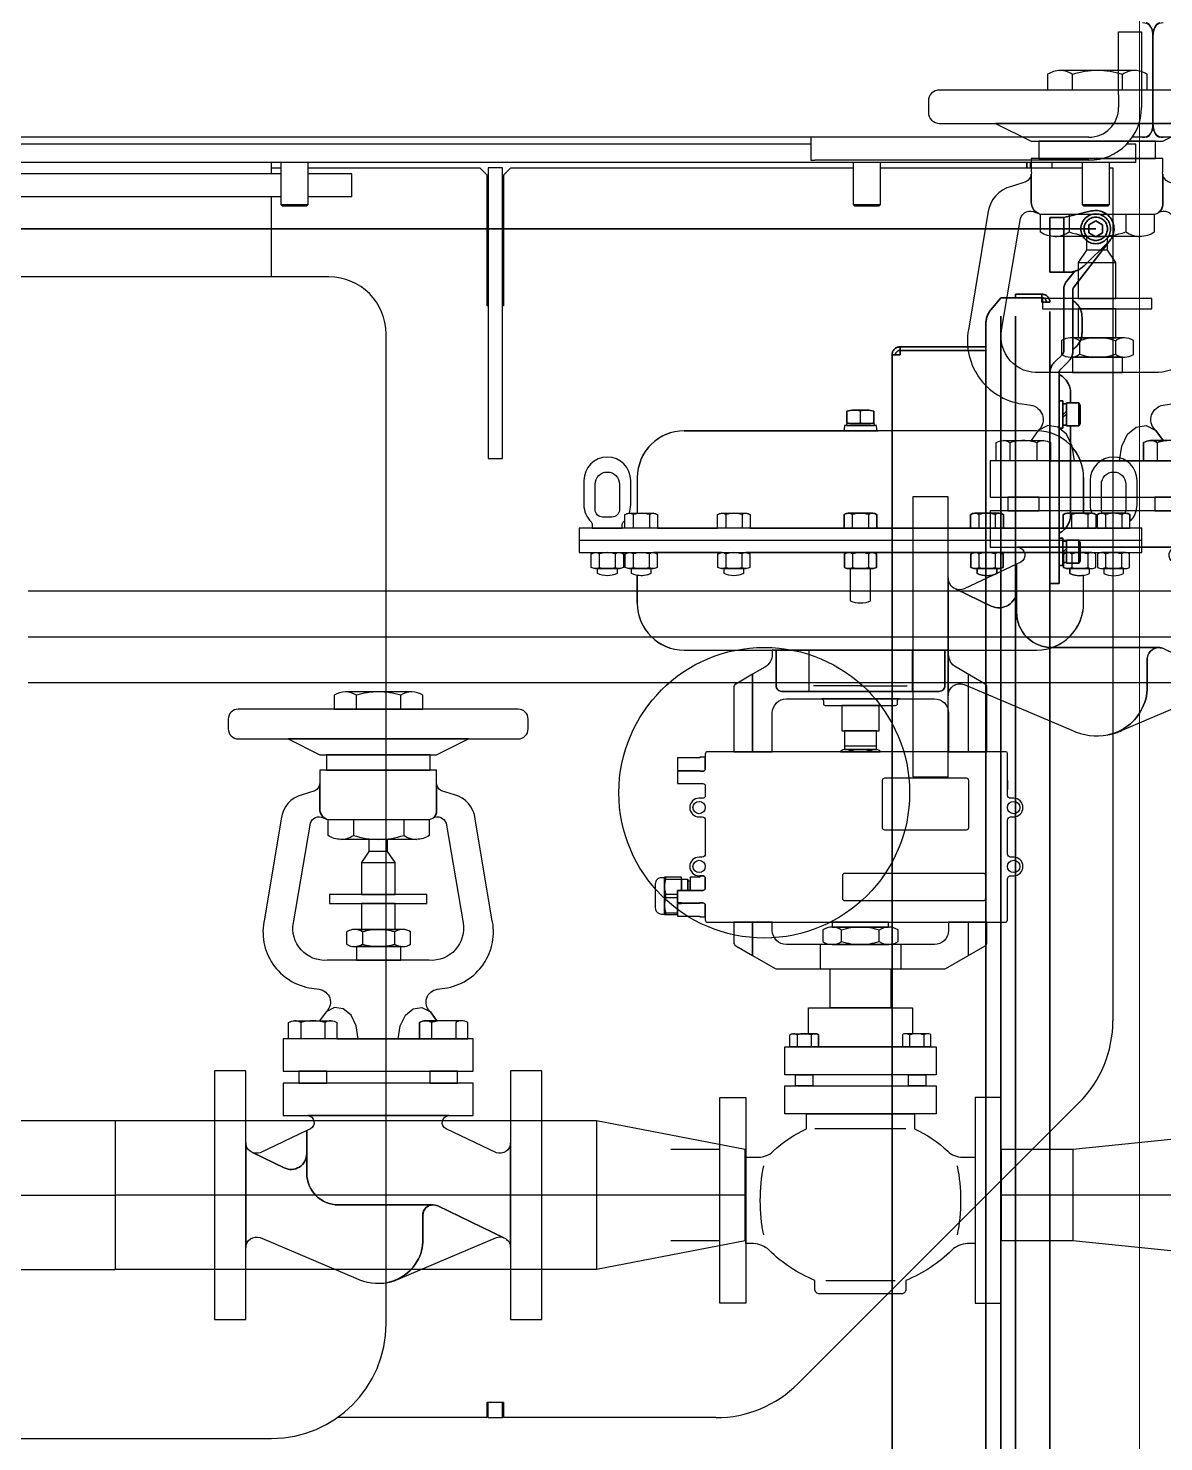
# Model space of a CAD drawing. Extents: x -681219 to -550379, y -242630 to -158199.
# Drawn here: x -581454 to -580958, y -226037 to -225419 of the extents above; entities that cross this region are included whole.
import ezdxf
from ezdxf.lldxf.tags import DXFTag

# ---------------------------------------------------------------- set-up
doc = ezdxf.new("R2010")
doc.units = 0
doc.header["$LTSCALE"] = 1000
doc.linetypes.add('C2', pattern=[17, 14, -1, 1, -1])
doc.linetypes.add('P2', pattern=[23, 18, -1, 1, -1, 1, -1])
doc.layers.get('0').update_dxf_attribs({"linetype": 'CONTINUOUS'})
for name, color, linetype in [('11050200012', 7, 'CONTINUOUS'), ('19031000044', 7, 'CONTINUOUS'), ('20010300038', 7, 'CONTINUOUS'), ('C__USERS_YSV001_', 7, 'CONTINUOUS'), ('DOTE_油脂（黄）', 7, 'CONTINUOUS'), ('GZDH011003031', 7, 'CONTINUOUS'), ('GZDH011003051', 7, 'CONTINUOUS'), ('GZDH011003061', 7, 'CONTINUOUS'), ('GZDH011027022', 7, 'CONTINUOUS'), ('GZDH011032001', 7, 'CONTINUOUS'), ('PIPE-油脂（黄）', 2, 'CONTINUOUS'), ('SDZB011042941', 7, 'CONTINUOUS'), ('中心线', 4, 'C2')]:
    doc.layers.add(name, color=color, linetype=linetype)
for name, color, linetype, lineweight in [('famsun', 7, 'CONTINUOUS', 0), ('双点划线', 2, 'P2', 35), ('轴网_轴线', 1, 'CENTER2', 0)]:
    doc.layers.add(name, color=color, linetype=linetype, lineweight=lineweight)
tags = doc.linetypes.add('CENTER2', pattern=[28.575, 19.05, -3.175, 3.175, -3.175]).pattern_tags.tags
tags[10:11] = [DXFTag(74, 4), DXFTag(75, 0), DXFTag(340, '0'), DXFTag(46, 0.0), DXFTag(50, 0.0), DXFTag(44, 0.0), DXFTag(45, 0.0)]
tags[8:9] = [DXFTag(74, 4), DXFTag(75, 0), DXFTag(340, '0'), DXFTag(46, 0.0), DXFTag(50, 0.0), DXFTag(44, 0.0), DXFTag(45, 0.0)]
tags[6:7] = [DXFTag(74, 4), DXFTag(75, 0), DXFTag(340, '0'), DXFTag(46, 0.0), DXFTag(50, 0.0), DXFTag(44, 0.0), DXFTag(45, 0.0)]
tags[4:5] = [DXFTag(74, 4), DXFTag(75, 0), DXFTag(340, '0'), DXFTag(46, 0.0), DXFTag(50, 0.0), DXFTag(44, 0.0), DXFTag(45, 0.0)]

# ---------------------------------------------------------------- blocks, each defined once
blk = doc.blocks.new('轴网8FA15DC97FB90233')
at = {"layer": '轴网_轴线'}
blk.add_line((25500, -1200), (25500, 23700), dxfattribs=at)
blk = doc.blocks.new('侧门')
at = {"layer": '双点划线', "ltscale": 0.05}
for p, q in [((0, 0), (0, 940.25)), ((55.1, 89), (913.1, 89)), ((55.1, 85.5), (55.1, 89)), ((51.6, 85.5), (53.1, 85.5)), ((51.6, 48), (51.6, 85.5)), ((55.1, 85.5), (53.1, 85.5)), ((53.1, 85.5), (53.1, 48)), ((53.1, 48), (53.1, 85.5)), ((53.1, 61.5), (53.1, 61.5)), ((35.26, 45.73), (30.1, 41.5)), ((926.6, 48), (41.6, 48)), ((938.1, 41.5), (30.1, 41.5)), ((30.1, 41.5), (30.1, 26)), ((28.6, 35), (30.1, 35)), ((28.6, 23.5), (28.6, 35)), ((30.1, 35), (30.1, 23.5)), ((938.1, 35), (30.1, 35)), ((30.1, 23.5), (30.1, 26)), ((-5, 20), (-2, 20)), ((-5, 14), (-5, 20)), ((16, 20), (-2, 20)), ((16, 20), (19, 20)), ((19, 20), (19, 14)), ((28.6, 23.5), (30.1, 23.5)), ((30.1, 23.5), (32.1, 23.5)), ((32.1, 23.5), (32.1, 20)), ((936.1, 20), (32.1, 20)), ((155, 20), (155, 16)), ((-5, 14), (-7.8, 1.79)), ((-2, 14), (-5, 14)), ((16, 14), (-2, 14)), ((19, 14), (16, 14)), ((23.01, 12.75), (18.62, 9.35)), ((19, 12.07), (19, 14)), ((53.51, 14), (26.68, 14)), ((58.59, 18.24), (54.93, 14.59)), ((61.41, 15.41), (57.76, 11.76)), ((113.73, 16), (62.83, 16)), ((75.1, 16), (75.1, 14.4)), ((75.1, 14.4), (87.1, 14.4)), ((76.1, 12.8), (86.1, 12.8)), ((76.1, 12.8), (76.1, 7.4)), ((76.45, 14.4), (76.45, 12.8)), ((79.73, 12.8), (81.33, 14.4)), ((82.47, 14.4), (80.87, 12.8)), ((85.75, 12.8), (85.75, 14.4)), ((86.1, 7.4), (86.1, 12.8)), ((87.1, 14.4), (87.1, 16)), ((116.21, 16), (113.73, 16)), ((116.21, 16), (149.47, 16)), ((135.1, 16), (135.1, 14.4)), ((135.1, 14.4), (147.1, 14.4)), ((136.1, 12.8), (146.1, 12.8)), ((136.1, 12.8), (136.1, 7.4)), ((136.45, 14.4), (136.45, 12.8)), ((139.73, 12.8), (141.33, 14.4)), ((142.47, 14.4), (140.87, 12.8)), ((145.75, 12.8), (145.75, 14.4)), ((146.1, 7.4), (146.1, 12.8)), ((147.1, 14.4), (147.1, 16)), ((155, 16), (149.47, 16)), ((25.46, 9.58), (4.9, -6.33)), ((53.51, 10), (26.68, 10)), ((71.7, 11), (76.1, 11)), ((76.1, 7.4), (86.1, 7.4)), ((76.1, 7.4), (77.14, 6.8)), ((77.14, 6.8), (85.06, 6.8)), ((85.06, 6.8), (86.1, 7.4)), ((86.1, 11), (124.96, 11)), ((136.1, 7.4), (146.1, 7.4)), ((136.1, 7.4), (137.14, 6.8)), ((137.14, 6.8), (145.06, 6.8)), ((145.06, 6.8), (146.1, 7.4)), ((-1.73, 3), (-3.46, 0)), ((-3.46, 0), (-1.73, -3)), ((1.73, 3), (-1.73, 3)), ((3.46, 0), (1.73, 3)), ((1.73, -3), (3.46, 0)), ((5.72, -5.59), (16.15, 5.09)), ((38.76, 6), (45.27, 6)), ((-1.73, -3), (1.73, -3))]:
    blk.add_line(p, q, dxfattribs=at)
for radius in [6.5, 5.11]:
    blk.add_circle((0, 0), radius, dxfattribs=at)
for centre, radius, start, end in [((0, 0), 940.25, 2.13328, 90), ((55.1, 85.5), 3.5, 90, 180), ((55.1, 85.5), 2, 90, 180), ((41.6, 38), 10, 90, 129.3659), ((33.1, 26), 3, 180, 182.09226), ((32.1, 23.5), 3.5, 180, 270), ((32.1, 23.5), 2, 180, 270), ((33.1, 26), 3, 236.44269, 250.52878), ((62.83, 14), 6, 90, 135), ((26.68, 8), 6, 90, 127.72691), ((53.51, 16), 2, 270, 315), ((62.83, 14), 2, 90, 135), ((63.33, 15.5), 0.5, 28.27371, 90), ((71.7, 20), 9, 208.27371, 270), ((124.96, 20), 9, 270, 331.72629), ((133.33, 15.5), 0.5, 90, 151.72629), ((9, 12.07), 10, 315.66731, 0), ((26.68, 8), 2, 90, 127.72691), ((31.01, 9.5), 0.5, 35.37654, 90), ((38.76, 15), 9, 215.37654, 270), ((45.27, 15), 9, 270, 324.62346), ((53.01, 9.5), 0.5, 90, 144.62346), ((53.51, 16), 6, 270, 315), ((0, 0), 8, 167.09683, 315.66731)]:
    blk.add_arc(centre, radius, start, end, dxfattribs=at)
blk = doc.blocks.new('fushitu')
at = {"layer": '11050200012', "color": 7, "linetype": 'Continuous'}
for p, q in [((-2381, -1861), (-2381, -1879.4)), ((-2369, -1879.4), (-2369, -1861)), ((-2131, -1861), (-2131, -1879.4)), ((-2119, -1879.4), (-2119, -1861)), ((-2031, -1861), (-2031, -1879.4)), ((-2019, -1879.4), (-2019, -1861)), ((-2381, -1879.4), (-2369, -1879.4)), ((-2381, -1879.4), (-2380.4, -1880)), ((-2380.4, -1880), (-2369.6, -1880)), ((-2369.6, -1880), (-2369, -1879.4)), ((-2131, -1879.4), (-2119, -1879.4)), ((-2131, -1879.4), (-2130.4, -1880)), ((-2130.4, -1880), (-2119.6, -1880)), ((-2119.6, -1880), (-2119, -1879.4)), ((-2031, -1879.4), (-2019, -1879.4)), ((-2031, -1879.4), (-2030.4, -1880)), ((-2030.4, -1880), (-2019.6, -1880)), ((-2019.6, -1880), (-2019, -1879.4))]:
    blk.add_line(p, q, dxfattribs=at)
at = {"layer": '19031000044', "color": 7, "linetype": 'Continuous'}
blk.add_line((-2017.5, -1886.91), (-2017.2, -1888.21), dxfattribs=at)
blk.add_arc((-2025, -1890), 8, 339.63587, 12.90317, dxfattribs=at)
at = {"layer": '20010300038', "color": 7, "linetype": 'Continuous'}
for p, q in [((-2149.51, -1853), (-2992.5, -1853)), ((-2007.5, -1853), (-2011.48, -1853)), ((-2007.5, -1861), (-2007.5, -1853)), ((-2007.5, -1861), (-2992.5, -1861)), ((-2385, -1866), (-2385, -1861)), ((-2385, -1863.35), (-2381, -1863.35)), ((-2369, -1863.35), (-2294.01, -1863.35)), ((-2294.01, -1863.35), (-2290.83, -1866.53)), ((-2290.45, -1863.35), (-2290.45, -1920.5)), ((-2284.1, -1863.35), (-2290.45, -1863.35)), ((-2284.1, -1920.5), (-2284.1, -1863.35)), ((-2283.72, -1866.53), (-2280.54, -1863.35)), ((-2280.54, -1863.35), (-2131, -1863.35)), ((-2119, -1863.35), (-2031, -1863.35)), ((-2019, -1863.35), (-2017.5, -1863.35)), ((-2017.5, -1863.35), (-2017.5, -2236.01)), ((-2381, -1866), (-2619, -1866)), ((-2350, -1866), (-2369, -1866)), ((-2350, -1876), (-2350, -1866)), ((-2290.83, -1923.68), (-2290.83, -1866.53)), ((-2283.72, -1866.53), (-2283.72, -1923.68)), ((-2381, -1876), (-2619, -1876)), ((-2385, -1911), (-2385, -1876)), ((-2350, -1876), (-2369, -1876)), ((-2360, -1911), (-2640, -1911)), ((-2290.45, -1920.5), (-2290.45, -1990.35)), ((-2284.1, -1990.35), (-2284.1, -1920.5)), ((-2290.45, -1923.68), (-2290.83, -1923.68)), ((-2283.72, -1923.68), (-2284.1, -1923.68)), ((-2335, -2368.5), (-2335, -1936)), ((-2290.45, -1990.35), (-2284.1, -1990.35)), ((-2032.38, -2271.93), (-2155.02, -2394.57)), ((-2290.83, -2409.45), (-2290.83, -2402.72)), ((-2290.83, -2402.72), (-2283.72, -2402.72)), ((-2290.45, -2409.45), (-2290.45, -2402.72)), ((-2284.1, -2409.45), (-2284.1, -2402.72)), ((-2283.72, -2402.72), (-2283.72, -2409.45)), ((-2290.83, -2409.45), (-2356.31, -2409.45)), ((-2290.45, -2409.45), (-2284.1, -2409.45)), ((-2190.94, -2409.45), (-2283.72, -2409.45)), ((-2615, -2418.5), (-2385, -2418.5))]:
    blk.add_line(p, q, dxfattribs=at)
blk.add_circle((-2169.8, -2136.4), 63.5, dxfattribs=at)
for centre, radius, start, end in [((-2360, -1936), 25, 0, 90), ((-2068.3, -2236.01), 50.8, 315, 0), ((-2385, -2368.5), 50, 270, 0), ((-2190.94, -2358.65), 50.8, 270, 315)]:
    blk.add_arc(centre, radius, start, end, dxfattribs=at)
at = {"layer": 'C__USERS_YSV001_', "color": 7, "linetype": 'Continuous'}
for p, q in [((-2000, -1804.5), (-2000, -1845.5)), ((-2000, -1806), (-2000, -1844)), ((-1990.97, -1850), (-1997, -1850))]:
    blk.add_line(p, q, dxfattribs=at)
for centre, start, end in [((-1995.5, -1804.5), 90, 180), ((-1995.5, -1845.5), 180, 270)]:
    blk.add_arc(centre, 4.5, start, end, dxfattribs=at)
for centre, start_param, end_param in [((-1997, -1806), 3.141593, 4.712389), ((-1997, -1844), 4.712389, 6.283185)]:
    blk.add_ellipse(centre, major_axis=(0, -6), ratio=0.5, start_param=start_param, end_param=end_param, dxfattribs=at)
at = {"layer": 'GZDH011003031', "color": 7, "linetype": 'Continuous'}
for p, q in [((-2015, -1804), (-2005, -1804)), ((-2015, -1805.76), (-2015, -1804)), ((-2015, -1827.24), (-2015, -1805.76)), ((-2005, -1804), (-2005, -1805.76)), ((-2005, -1805.76), (-2005, -1827.24)), ((-2015, -1831.49), (-2015, -1827.24)), ((-2005, -1827.24), (-2005, -1831.49)), ((-2015, -1831.49), (-2015, -1837)), ((-2005, -1831.49), (-2005, -1837)), ((-2149.51, -1850), (-2149.51, -1860)), ((-2096.79, -1850), (-2139, -1850)), ((-2075.57, -1850), (-2096.79, -1850)), ((-2028, -1850), (-2075.57, -1850)), ((-2149.51, -1860), (-2147.76, -1860)), ((-2096.79, -1860), (-2147.76, -1860)), ((-2075.57, -1860), (-2096.79, -1860)), ((-2028, -1860), (-2075.57, -1860))]:
    blk.add_line(p, q, dxfattribs=at)
for radius in [23, 13]:
    blk.add_arc((-2028, -1837), radius, 270, 0, dxfattribs=at)
at = {"layer": 'GZDH011003051', "color": 7, "linetype": 'Continuous'}
blk.add_line((-2000, -1845.5), (-2000, -1804.5), dxfattribs=at)
for centre, start, end in [((-2004.5, -1804.5), 0, 90), ((-2004.5, -1845.5), 270, 0)]:
    blk.add_arc(centre, 4.5, start, end, dxfattribs=at)
at = {"layer": 'GZDH011003061', "color": 7, "linetype": 'Continuous'}
for p, q in [((-2000, -1806), (-2000, -1844)), ((-2139, -1850), (-3861, -1850)), ((-2003, -1850), (-2009.03, -1850))]:
    blk.add_line(p, q, dxfattribs=at)
for centre, start_param, end_param in [((-2003, -1806), 4.712389, 6.283185), ((-2003, -1844), 3.141593, 4.712389)]:
    blk.add_ellipse(centre, major_axis=(0, 6), ratio=0.5, start_param=start_param, end_param=end_param, dxfattribs=at)
at = {"layer": 'GZDH011027022', "color": 7, "linetype": 'Continuous'}
for p, q in [((-2055.1, -1863.35), (-2055.1, -1861)), ((-2053.6, -1861), (-2053.6, -1863.35)), ((-2290.45, -1870), (-2290.83, -1870)), ((-2283.72, -1870), (-2284.1, -1870))]:
    blk.add_line(p, q, dxfattribs=at)
at = {"layer": 'GZDH011032001', "color": 7, "linetype": 'Continuous'}
blk.add_line((-2055.1, -1861), (-2055.1, -1863.35), dxfattribs=at)
at = {"layer": 'SDZB011042941', "color": 7, "linetype": 'Continuous'}
blk.add_line((-2044, -1863.35), (-2044, -1861), dxfattribs=at)
blk = doc.blocks.new('BSA1L')
at = {"color": 4}
for p, q in [((54.215379, 185.599538), (54.215358, 190.866514)), ((71.09388, 185.599538), (71.09388, 190.866514)), ((53.026763, 143.408363), (53.02674, 137.399566)), ((72.282498, 143.408363), (72.282498, 137.399566)), ((66.099799, 131.20133), (58.900201, 131.20133)), ((56.074416, 127.074309), (68.925583, 127.074309)), ((56.551251, 100.49373), (56.551234, 95.87403)), ((68.758004, 100.49373), (68.758004, 95.87403)), ((32.92306, 65.872712), (32.92306, 59.762096)), ((42.120523, 65.872712), (42.120536, 59.762096)), ((82.879476, 65.872712), (82.879463, 59.762096)), ((92.07694, 65.872712), (92.07694, 59.762096))]:
    blk.add_line(p, q, dxfattribs=at)
for points in [[(45.745776, 185.569513), (79.563462, 185.599538), (79.563462, 190.911126, 0.151687), (75.321745, 192.203806), (62.654619, 192.203806), (49.987493, 192.203806, 0.151687), (45.745776, 190.911126)], [(119.73171, 181.785914, 0.414214), (115.933099, 185.584525), (9.066901, 185.584525, 0.414214), (5.26829, 181.785914), (5.26829, 178.042425, 0.414214), (9.066901, 174.243814), (62.5, 174.243814), (115.933099, 174.243814, 0.414214), (119.73171, 178.042425)], [(84.795625, 157.06318, -0.059994), (84.795625, 157.873976), (84.795625, 162.289753), (40.204374, 162.289753), (40.204374, 157.873976, -0.059994), (40.204374, 157.06318), (40.204374, 147.521136, 0.368201), (43.528159, 143.408363), (81.471841, 143.408363, 0.414214), (84.795625, 146.732148)], [(105.928125, 105.421149), (99.542192, 143.747083, 0.310322), (91.567632, 152.873054), (86.654278, 154.431481, -0.252716), (84.795625, 157.06318), (84.795625, 146.732148, -0.236339), (83.463376, 144.071071, -0.476894), (88.41312, 142.018735), (94.885762, 104.042078, -0.48938), (81.964371, 89.685191), (62.5, 89.685191), (43.035628, 89.685191, -0.48938), (30.114237, 104.042078), (36.58688, 142.018735, -0.476894), (41.536623, 144.071071), (42.896316, 143.580445, -0.323196), (40.204374, 147.521136), (40.204374, 157.06318, -0.252716), (38.345721, 154.431481), (33.432367, 152.873054, 0.310322), (25.457808, 143.747083), (19.071875, 105.421149, 0.440151), (37.124647, 79.035245), (39.997969, 78.598758, -0.614929), (42.823737, 70.241395), (42.582242, 70.034806), (40.105041, 66.601431), (44.424393, 66.601431, -0.151687), (46.735798, 65.897021), (46.735798, 59.737786), (62.5, 59.737786), (78.264201, 59.737786), (78.264201, 65.897021, -0.151687), (80.575606, 66.601431), (84.894959, 66.601431), (82.417757, 70.034806), (82.176262, 70.241395, -0.614929), (85.00203, 78.598758), (87.875353, 79.035245, 0.440151)], [(43.364269, 143.442617), (81.944969, 143.408363), (81.944969, 137.348671, -0.151687), (77.105831, 135.873925), (62.654619, 135.873925), (48.203407, 135.873925, -0.151687), (43.364269, 137.348671)], [(62.654619, 101.460877), (53.493586, 101.460877, 0.151687), (50.425919, 100.525993), (50.425919, 95.841766, 0.151687), (53.493586, 94.906883), (62.654619, 94.906883), (71.815652, 94.906883, 0.151687), (74.883319, 95.841766), (74.883319, 100.525993, 0.151687), (71.815652, 101.460877)], [(46.735798, 59.737786), (28.307798, 59.737786), (28.307798, 65.897021, -0.151687), (30.619203, 66.601431), (37.521798, 66.601431), (44.424393, 66.601431, -0.151687), (46.735798, 65.897021)], [(78.264201, 59.737786), (96.692201, 59.737786), (96.692201, 65.897021, 0.151687), (94.380796, 66.601431), (87.478201, 66.601431), (80.575606, 66.601431, 0.151687), (78.264201, 65.897021)], [(113.000004, 19.972092, -0.522686), (107.606909, 16.222521), (88.390312, 25.330404, -0.756375), (89.461035, 30.377576), (35.538964, 30.377576, -0.756374), (36.60969, 25.330405), (35.219606, 24.671562), (35.219606, 8.304717, 0.414214), (47.219606, -3.695283), (83.507591, -3.695283, -0.114393), (85.267565, -4.103279), (110.50267, -16.265073, -0.305418), (113.000004, -19.972092), (113.000004, 0)], [(35.219606, 24.671562), (17.39309, 16.222521, -0.188965), (14.474356, 16.274468), (26.614703, 10.423555, 0.552777), (35.219606, 15.828597)], [(79.507591, -7.695283, -0.414214), (83.507591, -3.695283), (47.219606, -3.695283, -0.414214), (35.219606, 8.304717), (35.219606, 15.828597, -0.552777), (26.614703, 10.423555), (14.474356, 16.274468, -0.303723), (11.999995, 19.972092), (11.999995, 0), (11.999995, -19.972092, -0.522686), (17.39309, -16.222521), (53.934214, -31.732036, 0.158217), (66.18024, -33.317683, 0.23204), (77.871512, -24.265637, 0.137413), (79.507591, -15.822343)], [(85.220748, -4.080716, 0.550659), (79.507591, -7.695283), (79.507591, -15.822343, -0.137413), (77.871512, -24.265637, -0.23204), (66.18024, -33.317683, 0.064472), (71.065785, -31.732036), (107.606909, -16.222521, -0.187358), (110.50267, -16.265073)]]:
    blk.add_lwpolyline(points, format="xyb", close=True, dxfattribs=at)
for points in [[(96.912516, 174.243814), (62.5, 174.243814), (28.087483, 174.243814), (40.204374, 168.178291), (84.795625, 168.178291)], [(82.297331, 168.178291), (42.702669, 168.178291), (42.702669, 162.289753), (62.5, 162.289753), (82.297331, 162.289753)], [(68.925583, 127.074309), (66.099799, 131.20133), (66.099799, 135.873925), (58.900201, 135.873925), (58.900201, 131.20133), (56.074416, 127.074309), (56.074416, 114.852858), (62.5, 114.852858), (68.925583, 114.852858)], [(81.056809, 114.852858), (62.5, 114.852858), (56.074416, 114.852858), (43.94319, 114.852858), (43.94319, 111.343443), (62.5, 111.343443), (69.325381, 111.343443), (81.056809, 111.343443)], [(68.925583, 111.343443), (56.074416, 111.343443), (56.074416, 101.460877), (68.925583, 101.460877)], [(71.146781, 94.906883), (54.162457, 94.906883), (54.162457, 89.685191), (62.5, 89.685191), (71.146781, 89.685191)], [(98.734061, 59.737786), (62.5, 59.737786), (26.265939, 59.737786), (26.265939, 47.364933), (98.734061, 47.364933)], [(11.999995, 0), (11.999995, 19.972092), (11.999995, 47.5), (0, 47.5), (0, 0), (0, -47.5), (11.999995, -47.5)], [(42.828178, 47.364933), (32.21537, 47.364933), (32.21537, 42.750429), (42.828178, 42.750429)], [(92.784629, 47.364933), (82.171822, 47.364933), (82.171822, 42.750429), (92.784629, 42.750429)], [(125, 47.5), (113.000004, 47.5), (113.000004, 0), (113.000004, -47.5), (125, -47.5), (125, 0)], [(98.734061, 42.750429), (62.5, 42.750429), (26.265939, 42.750429), (26.265939, 30.377576), (98.734061, 30.377576)]]:
    blk.add_lwpolyline(points, close=True, dxfattribs=at)
at = {"color": 4, "flags": 128}
blk.add_lwpolyline([(54.828787, 59.737786), (54.118687, 64.656958), (52.113078, 68.712348), (49.164135, 71.19185), (45.789677, 71.660075), (42.582242, 70.034806), (40.105041, 66.601431)], dxfattribs=at)
at = {"color": 4, "extrusion": (0, 0, -1), "flags": 128}
blk.add_lwpolyline([(-70.171213, 59.737786), (-70.881312, 64.656958), (-72.886921, 68.712348), (-75.835865, 71.19185), (-79.210322, 71.660075), (-82.417757, 70.034806), (-84.894959, 66.601431)], dxfattribs=at)
at = {"color": 4}
for centre, radius, start, end in [((49.948113, 184.727434), 7.476476, 55.197024, 89.698211), ((62.654619, 164.906291), 27.297515, 90, 108.008529), ((62.654619, 164.906291), 27.297515, 71.991471, 90), ((75.361125, 184.727434), 7.476476, 90.301789, 124.802976), ((48.15848, 144.403298), 8.529491, 270.301789, 304.802976), ((62.654619, 167.016127), 31.142202, 251.991471, 270), ((62.654619, 167.016127), 31.142202, 270, 288.008529), ((77.150758, 144.403298), 8.529491, 235.197024, 269.698211), ((53.465105, 96.053865), 5.407086, 55.197024, 89.698211), ((62.654619, 81.718951), 19.741925, 90, 108.008529), ((62.654619, 81.718951), 19.741925, 71.991471, 90), ((71.844133, 96.053865), 5.407086, 90.301789, 124.802976), ((53.465105, 100.313894), 5.407086, 270.301789, 304.802976), ((62.654619, 114.648808), 19.741925, 251.991471, 270), ((62.654619, 114.648808), 19.741925, 270, 288.008529), ((71.844133, 100.313894), 5.407086, 235.197024, 269.698211), ((30.597744, 62.527392), 4.074096, 55.197024, 89.698211), ((37.521798, 51.726416), 14.875015, 90, 108.008529), ((37.521798, 51.726416), 14.875015, 71.991471, 90), ((44.445852, 62.527392), 4.074096, 90.301789, 124.802976), ((80.554147, 62.527392), 4.074096, 55.197024, 89.698211), ((87.478201, 51.726416), 14.875015, 90, 108.008529), ((94.402255, 62.527392), 4.074096, 90.301789, 124.802976)]:
    blk.add_arc(centre, radius, start, end, dxfattribs=at)
blk = doc.blocks.new('KE332R')
at = {"color": 4}
for p, q in [((-94.28, 76.5), (-94.28, 71.02)), ((-87.72, 76.5), (-87.72, 71.02)), ((-42.28, 76.5), (-42.28, 71.02)), ((-35.72, 76.5), (-35.72, 71.02)), ((-97.57, 71), (-84.43, 71)), ((-32.43, 71), (-45.57, 71)), ((-44, 33), (-86, 33)), ((-81, -36.97), (-49, -36.97))]:
    blk.add_line(p, q, dxfattribs=at)
for points in [[(-79, 107), (-65, 107), (-51, 107), (-51, 89), (-79, 89)], [(-100, 71), (-30, 71), (-30, 58), (-100, 58)], [(-100, 53), (-30, 53), (-30, 40), (-100, 40)], [(-95, 58), (-87, 58), (-87, 53), (-95, 53)], [(-42.77, 58), (-34.77, 58), (-34.77, 53), (-42.77, 53)], [(-130, 0), (-130, 47.5), (-118, 47.5), (-118, -47.5), (-130, -47.5)], [(0, 0), (0, 47.5), (-12, 47.5), (-12, -47.5), (0, -47.5)]]:
    blk.add_lwpolyline(points, close=True, dxfattribs=at)
for points in [[(-86.08, 77.02), (-89, 77.02), (-89, 89), (-41, 89), (-41, 77.02), (-43.92, 77.02, 0.151687), (-45.57, 76.52), (-45.57, 71), (-84.43, 71), (-84.43, 76.52, 0.151687)], [(-97.57, 71), (-97.57, 76.52, -0.151687), (-95.92, 77.02), (-86.08, 77.02, -0.151687), (-84.43, 76.52), (-84.43, 71)], [(-32.43, 71), (-32.43, 76.52, 0.151687), (-34.08, 77.02), (-43.92, 77.02, 0.151687), (-45.57, 76.52), (-45.57, 71)], [(-114.34, -20), (-118, -20), (-118, 20), (-112.18, 20, 0.203187), (-105.3, 22.74, -0.084196), (-90, 33), (-90, 40), (-40, 40), (-40, 33, -0.084195), (-24.7, 22.74, 0.20319), (-17.82, 20), (-12, 20), (-12, -20), (-15.66, -20, 0.178405), (-22.75, -22.95, -0.10258), (-44, -36.97), (-44, -41.16, -0.414214), (-46, -43.16), (-84, -43.16, -0.414214), (-86, -41.16), (-86, -36.97, -0.10258), (-107.25, -22.95, 0.178405)]]:
    blk.add_lwpolyline(points, format="xyb", close=True, dxfattribs=at)
for centre, radius, start, end in [((-95.94, 74.11), 2.91, 55.19702, 89.69821), ((-91, 66.41), 10.61, 71.99147, 108.00853), ((-86.06, 74.11), 2.91, 90.30179, 124.80298), ((-43.94, 74.11), 2.91, 55.19702, 89.69821), ((-39, 66.41), 10.61, 71.99147, 108.00853), ((-34.06, 74.11), 2.91, 90.30179, 124.80298), ((-29.26, 0), 82.17, 168.77173, 191.22827), ((-100.74, 0), 82.17, 348.77173, 11.22827)]:
    blk.add_arc(centre, radius, start, end, dxfattribs=at)
blk = doc.blocks.new('nut1')
blk.add_line((0, 0.5), (0, 6.02))
blk.add_lwpolyline([(6.57, 6.02, 0.076008), (3.29, 6.52), (0, 6.52), (-3.29, 6.52, 0.076008), (-6.57, 6.02), (-6.57, 0.5, 0.076008), (-3.29, 0), (0, 0), (3.29, 0, 0.076008), (6.57, 0.5)], format="xyb", close=True)
for centre, start, end in [((-3.29, -4.47), 72.61362, 90), ((-3.29, 11), 270, 287.38638), ((3.29, -4.47), 90, 107.38638), ((3.29, 11), 252.61362, 270)]:
    blk.add_arc(centre, 11, start, end)
blk = doc.blocks.new('12345')
at = {"color": 4}
for p, q in [((-506666.66, -225456.86), (-506666.66, -225453.84)), ((-506713.56, -225459.05), (-506666.66, -225459.05)), ((-506619.75, -225459.05), (-506666.66, -225459.05)), ((-506726.03, -225471.52), (-506726.03, -225481)), ((-506607.28, -225471.52), (-506607.28, -225481)), ((-506727.17, -225481.35), (-506727.17, -225485)), ((-506722.81, -225481.35), (-506722.81, -225485)), ((-506702.51, -225481.35), (-506702.51, -225485)), ((-506698.16, -225481.35), (-506698.16, -225485)), ((-506668.83, -225481.35), (-506668.83, -225485)), ((-506668.83, -225481.35), (-506668.83, -225485)), ((-506664.48, -225481.35), (-506664.48, -225485)), ((-506664.48, -225481.35), (-506664.48, -225485)), ((-506635.15, -225481.35), (-506635.15, -225485)), ((-506630.8, -225481.35), (-506630.8, -225485)), ((-506610.5, -225481.35), (-506610.5, -225485)), ((-506606.14, -225481.35), (-506606.14, -225485)), ((-506601.47, -225481.35), (-506601.47, -225485)), ((-506597.12, -225481.35), (-506597.12, -225485)), ((-506730.02, -225485), (-506738.01, -225485)), ((-506591.81, -225488.24), (-506741.5, -225488.24)), ((-506736.15, -225491.81), (-506736.15, -225495.4)), ((-506731.88, -225491.81), (-506731.88, -225495.4)), ((-506727.12, -225491.81), (-506727.12, -225495.4)), ((-506722.86, -225491.81), (-506722.86, -225495.4)), ((-506702.47, -225491.81), (-506702.47, -225495.4)), ((-506698.2, -225491.81), (-506698.2, -225495.4)), ((-506668.79, -225491.81), (-506668.79, -225495.4)), ((-506668.79, -225491.81), (-506668.79, -225495.4)), ((-506664.52, -225491.81), (-506664.52, -225495.4)), ((-506664.52, -225491.81), (-506664.52, -225495.4)), ((-506635.11, -225491.81), (-506635.11, -225495.4)), ((-506630.84, -225491.81), (-506630.84, -225495.4)), ((-506610.45, -225491.81), (-506610.45, -225495.4)), ((-506606.19, -225491.81), (-506606.19, -225495.4)), ((-506601.43, -225491.81), (-506601.43, -225495.4)), ((-506597.16, -225491.81), (-506597.16, -225495.4)), ((-506726.03, -225504.95), (-506726.03, -225497.53)), ((-506607.28, -225504.95), (-506607.28, -225497.53)), ((-506680.38, -225517.43), (-506680.38, -225528.41)), ((-506652.93, -225517.43), (-506652.93, -225528.41)), ((-506695.35, -225523.84), (-506695.35, -225544.48)), ((-506637.97, -225523.84), (-506637.97, -225544.48)), ((-506666.66, -225526.91), (-506679.13, -225526.91)), ((-506666.66, -225526.91), (-506654.18, -225526.91)), ((-506670.9, -225542.88), (-506662.41, -225542.88)), ((-506669.29, -225544.29), (-506669.29, -225544.48)), ((-506664.02, -225544.29), (-506664.02, -225544.48)), ((-506718.49, -225577.88), (-506718.49, -225578.35)), ((-506718.49, -225578.35), (-506714.25, -225578.35)), ((-506718.49, -225582.36), (-506715.37, -225582.36)), ((-506718.49, -225582.36), (-506718.49, -225583.3)), ((-506718.49, -225583.3), (-506715.37, -225583.3)), ((-506718.49, -225587.31), (-506715.37, -225587.31)), ((-506718.49, -225587.31), (-506718.49, -225587.78)), ((-506695.35, -225589.84), (-506700.34, -225589.84)), ((-506695.35, -225589.84), (-506695.35, -225598.69)), ((-506671.66, -225594.97), (-506671.66, -225591.94)), ((-506661.65, -225594.97), (-506661.65, -225591.94)), ((-506637.97, -225589.84), (-506637.97, -225598.69)), ((-506677.38, -225595.77), (-506677.38, -225602.25)), ((-506655.93, -225595.77), (-506655.93, -225602.25))]:
    blk.add_line(p, q, dxfattribs=at)
for points in [[(-506670.26, -225453.84, -0.076008), (-506668.46, -225453.56), (-506666.66, -225453.56), (-506664.85, -225453.56, -0.076008), (-506663.05, -225453.84), (-506663.05, -225456.86, -0.076008), (-506664.85, -225457.14), (-506666.66, -225457.14), (-506668.46, -225457.14, -0.076008), (-506670.26, -225456.86)], [(-506662.41, -225457.64), (-506666.66, -225457.64), (-506670.9, -225457.64), (-506670.98, -225458.68, -0.390902), (-506671.38, -225459.05), (-506666.66, -225459.05), (-506661.93, -225459.05, -0.390902), (-506662.33, -225458.68)], [(-506619.75, -225459.05), (-506666.66, -225459.05), (-506713.56, -225459.05, 0.414214), (-506726.03, -225471.52), (-506726.03, -225481), (-506724.99, -225481), (-506721.72, -225481, -0.151687), (-506720.63, -225481.34), (-506720.63, -225485), (-506704.7, -225485), (-506704.7, -225481.34, -0.151687), (-506703.6, -225481), (-506700.34, -225481), (-506697.07, -225481, -0.151687), (-506695.97, -225481.34), (-506695.97, -225485), (-506671.02, -225485), (-506671.02, -225481.34, -0.151687), (-506669.92, -225481), (-506666.66, -225481), (-506663.39, -225481, -0.151687), (-506662.29, -225481.34), (-506662.29, -225485), (-506637.34, -225485), (-506637.34, -225481.34, -0.151687), (-506636.24, -225481), (-506632.98, -225481), (-506629.71, -225481, -0.151687), (-506628.62, -225481.34), (-506628.62, -225485), (-506612.68, -225485), (-506612.68, -225481.34, -0.151687), (-506611.59, -225481), (-506608.32, -225481), (-506607.28, -225481), (-506607.28, -225471.52, 0.414214)], [(-506727.78, -225472.27, 1), (-506740.25, -225472.27), (-506740.25, -225478.76, 0.205258), (-506738.32, -225483.28, -0.205258), (-506738.01, -225484), (-506738.01, -225485), (-506730.02, -225485), (-506730.02, -225484, -0.205258), (-506729.71, -225483.28, 0.020913), (-506729.35, -225482.9), (-506729.35, -225481.34, -0.151687), (-506728.26, -225481), (-506728.2, -225481, 0.092229), (-506727.78, -225478.76)], [(-506593.06, -225472.27, 1), (-506605.53, -225472.27), (-506605.53, -225478.76, 0.092229), (-506605.12, -225481), (-506605.05, -225481, -0.151687), (-506603.96, -225481.34), (-506603.96, -225482.9, 0.017601), (-506603.66, -225483.22), (-506603.66, -225481.34, -0.151687), (-506602.56, -225481), (-506602.27, -225481, -0.131315), (-506602.54, -225480.01), (-506602.54, -225473.27, -1), (-506596.05, -225473.27), (-506596.05, -225480.01, -0.131315), (-506596.32, -225481), (-506596.03, -225481, -0.151687), (-506594.94, -225481.34), (-506594.94, -225483.22, 0.20181), (-506593.06, -225478.76)], [(-506737.26, -225473.27, -1), (-506730.77, -225473.27), (-506730.77, -225480.01, -0.414214), (-506732.77, -225482), (-506735.26, -225482, -0.414214), (-506737.26, -225480.01)], [(-506720.63, -225485), (-506724.99, -225485), (-506729.35, -225485), (-506729.35, -225481.34, -0.151687), (-506728.26, -225481), (-506724.99, -225481), (-506721.72, -225481, -0.151687), (-506720.63, -225481.34)], [(-506695.97, -225485), (-506700.34, -225485), (-506704.7, -225485), (-506704.7, -225481.34, -0.151687), (-506703.6, -225481), (-506700.34, -225481), (-506697.07, -225481, -0.151687), (-506695.97, -225481.34)], [(-506671.02, -225485), (-506666.66, -225485), (-506662.29, -225485), (-506662.29, -225481.34, 0.151687), (-506663.39, -225481), (-506666.66, -225481), (-506669.92, -225481, 0.151687), (-506671.02, -225481.34)], [(-506662.29, -225485), (-506666.66, -225485), (-506671.02, -225485), (-506671.02, -225481.34, -0.151687), (-506669.92, -225481), (-506666.66, -225481), (-506663.39, -225481, -0.151687), (-506662.29, -225481.34)], [(-506637.34, -225485), (-506632.98, -225485), (-506628.62, -225485), (-506628.62, -225481.34, 0.151687), (-506629.71, -225481), (-506632.98, -225481), (-506636.24, -225481, 0.151687), (-506637.34, -225481.34)], [(-506603.96, -225485), (-506603.96, -225481.34, 0.151687), (-506605.05, -225481), (-506608.32, -225481), (-506611.59, -225481, 0.151687), (-506612.68, -225481.34), (-506612.68, -225485), (-506608.32, -225485)], [(-506602.56, -225481, 0.151687), (-506603.66, -225481.34), (-506603.66, -225485), (-506599.3, -225485), (-506594.94, -225485), (-506594.94, -225481.34, 0.151687), (-506596.03, -225481), (-506599.3, -225481)], [(-506729.73, -225491.81), (-506729.73, -225495.4, -0.151687), (-506730.81, -225495.73), (-506734.02, -225495.73), (-506737.22, -225495.73, -0.151687), (-506738.3, -225495.4), (-506738.3, -225491.81, -0.151687), (-506737.22, -225491.48), (-506734.02, -225491.48), (-506730.81, -225491.48, -0.151687)], [(-506720.71, -225491.81), (-506720.71, -225495.4, -0.151687), (-506721.78, -225495.73), (-506724.99, -225495.73), (-506728.2, -225495.73, -0.151687), (-506729.27, -225495.4), (-506729.27, -225491.81, -0.151687), (-506728.2, -225491.48), (-506724.99, -225491.48), (-506721.78, -225491.48, -0.151687)], [(-506607.28, -225504.95), (-506607.28, -225497.53, -0.153591), (-506610.93, -225497.03), (-506610.93, -225495.73), (-506611.53, -225495.73, -0.151687), (-506612.6, -225495.4), (-506612.6, -225491.81, -0.148994), (-506611.55, -225491.48), (-506629.75, -225491.48, -0.148994), (-506628.7, -225491.81), (-506628.7, -225495.4, -0.151687), (-506629.77, -225495.73), (-506630.37, -225495.73), (-506630.37, -225497.03, -0.22307), (-506635.58, -225497.03), (-506635.58, -225495.73), (-506636.18, -225495.73, -0.151687), (-506637.26, -225495.4), (-506637.26, -225491.81, -0.148994), (-506636.2, -225491.48), (-506663.43, -225491.48, -0.148994), (-506662.38, -225491.81), (-506662.38, -225495.4, -0.151687), (-506663.45, -225495.73), (-506664.05, -225495.73), (-506664.05, -225504.37, -0.22307), (-506669.26, -225504.37), (-506669.26, -225495.73), (-506669.86, -225495.73, -0.151687), (-506670.94, -225495.4), (-506670.94, -225491.81, -0.148994), (-506669.88, -225491.48), (-506697.11, -225491.48, -0.148994), (-506696.06, -225491.81), (-506696.06, -225495.4, -0.151687), (-506697.13, -225495.73), (-506697.73, -225495.73), (-506697.73, -225497.03, -0.22307), (-506702.94, -225497.03), (-506702.94, -225495.73), (-506703.54, -225495.73, -0.151687), (-506704.62, -225495.4), (-506704.62, -225491.81, -0.148994), (-506703.56, -225491.48), (-506721.76, -225491.48, -0.148994), (-506720.71, -225491.81), (-506720.71, -225495.4, -0.151687), (-506721.78, -225495.73), (-506722.39, -225495.73), (-506722.39, -225497.03, -0.153591), (-506726.03, -225497.53), (-506726.03, -225504.95, 0.414214), (-506713.56, -225517.43), (-506619.75, -225517.43, 0.414214)], [(-506696.06, -225491.81), (-506696.06, -225495.4, -0.151687), (-506697.13, -225495.73), (-506700.34, -225495.73), (-506703.54, -225495.73, -0.151687), (-506704.62, -225495.4), (-506704.62, -225491.81, -0.151687), (-506703.54, -225491.48), (-506700.34, -225491.48), (-506697.13, -225491.48, -0.151687)], [(-506670.94, -225491.81), (-506670.94, -225495.4, 0.151687), (-506669.86, -225495.73), (-506666.66, -225495.73), (-506663.45, -225495.73, 0.151687), (-506662.38, -225495.4), (-506662.38, -225491.81, 0.151687), (-506663.45, -225491.48), (-506666.66, -225491.48), (-506669.86, -225491.48, 0.151687)], [(-506662.38, -225491.81), (-506662.38, -225495.4, -0.151687), (-506663.45, -225495.73), (-506666.66, -225495.73), (-506669.86, -225495.73, -0.151687), (-506670.94, -225495.4), (-506670.94, -225491.81, -0.151687), (-506669.86, -225491.48), (-506666.66, -225491.48), (-506663.45, -225491.48, -0.151687)], [(-506637.26, -225491.81), (-506637.26, -225495.4, 0.151687), (-506636.18, -225495.73), (-506632.98, -225495.73), (-506629.77, -225495.73, 0.151687), (-506628.7, -225495.4), (-506628.7, -225491.81, 0.151687), (-506629.77, -225491.48), (-506632.98, -225491.48), (-506636.18, -225491.48, 0.151687)], [(-506612.6, -225491.81), (-506612.6, -225495.4, 0.151687), (-506611.53, -225495.73), (-506608.32, -225495.73), (-506605.11, -225495.73, 0.151687), (-506604.04, -225495.4), (-506604.04, -225491.81, 0.151687), (-506605.11, -225491.48), (-506608.32, -225491.48), (-506611.53, -225491.48, 0.151687)], [(-506603.58, -225491.81), (-506603.58, -225495.4, 0.151687), (-506602.5, -225495.73), (-506599.3, -225495.73), (-506596.09, -225495.73, 0.151687), (-506595.02, -225495.4), (-506595.02, -225491.81, 0.151687), (-506596.09, -225491.48), (-506599.3, -225491.48), (-506602.5, -225491.48, 0.151687)], [(-506736.62, -225497.03), (-506736.62, -225495.73), (-506731.41, -225495.73), (-506731.41, -225497.03, -0.22307)], [(-506727.6, -225497.03), (-506727.6, -225495.73), (-506722.39, -225495.73), (-506722.39, -225497.03, -0.22307)], [(-506702.94, -225497.03), (-506702.94, -225495.73), (-506697.73, -225495.73), (-506697.73, -225497.03, -0.22307)], [(-506664.05, -225495.73), (-506664.05, -225504.37, -0.22307), (-506669.26, -225504.37), (-506669.26, -225495.73), (-506664.05, -225495.73), (-506664.05, -225504.37, -0.22307), (-506669.26, -225504.37), (-506669.26, -225495.73)], [(-506630.37, -225497.03), (-506630.37, -225495.73), (-506635.58, -225495.73), (-506635.58, -225497.03, 0.22307)], [(-506605.72, -225497.03), (-506605.72, -225495.73), (-506610.93, -225495.73), (-506610.93, -225497.03, 0.22307)], [(-506596.69, -225497.03), (-506596.69, -225495.73), (-506601.9, -225495.73), (-506601.9, -225497.03, 0.22307)], [(-506632.98, -225544.48), (-506632.98, -225527.3, 0.267815), (-506633.47, -225526.44), (-506641.21, -225521.97, -0.267815), (-506643.2, -225518.51), (-506643.2, -225517.43), (-506644.2, -225517.43), (-506644.2, -225526.91, -0.414214), (-506645.7, -225528.41), (-506666.66, -225528.41), (-506687.61, -225528.41, -0.414214), (-506689.11, -225526.91), (-506689.11, -225517.43), (-506690.11, -225517.43), (-506690.11, -225518.51, -0.267815), (-506692.1, -225521.97), (-506695.35, -225523.84), (-506695.35, -225544.48), (-506690.11, -225544.48), (-506690.11, -225534.14, -0.414214), (-506686.36, -225530.4), (-506646.95, -225530.4, -0.414214), (-506643.2, -225534.14), (-506643.2, -225544.48)], [(-506644.2, -225517.43), (-506666.66, -225517.43), (-506689.11, -225517.43), (-506689.11, -225526.91, 0.414214), (-506687.61, -225528.41), (-506666.66, -225528.41), (-506645.7, -225528.41, 0.414214), (-506644.2, -225526.91)], [(-506695.35, -225544.48), (-506695.35, -225523.84), (-506699.84, -225526.44, 0.267815), (-506700.34, -225527.3), (-506700.34, -225544.48)], [(-506656.8, -225530.9, -0.414214), (-506656.3, -225530.4), (-506666.66, -225530.4), (-506677.01, -225530.4, -0.414214), (-506676.51, -225530.9), (-506676.51, -225531.65, 0.414214), (-506676.01, -225532.15), (-506666.66, -225532.15), (-506657.3, -225532.15, 0.414214), (-506656.8, -225531.65)], [(-506662.41, -225538.88), (-506666.66, -225538.88), (-506670.9, -225538.88), (-506670.9, -225543.87), (-506670.63, -225543.87, -0.002634), (-506670.61, -225543.87), (-506666.66, -225543.87), (-506662.7, -225543.87, -0.002634), (-506662.68, -225543.87), (-506662.41, -225543.87)], [(-506661.38, -225544.48), (-506661.38, -225544.28, 0.151687), (-506662.7, -225543.87), (-506666.66, -225543.87), (-506670.61, -225543.87, 0.151687), (-506671.93, -225544.28), (-506671.93, -225544.48)], [(-506675.98, -225544.48), (-506707.33, -225544.48, 0.414214), (-506707.94, -225545.1), (-506707.94, -225549.02, -0.414214), (-506708.56, -225549.64), (-506715.37, -225549.64), (-506715.37, -225552.94), (-506714.13, -225552.94), (-506712.48, -225552.94), (-506708.56, -225552.94, -0.414214), (-506707.94, -225553.55), (-506707.94, -225556.24, -0.414214), (-506708.56, -225556.85), (-506709.38, -225556.85), (-506709.59, -225556.85, 1), (-506709.59, -225561.8), (-506708.77, -225561.8, -0.415484), (-506707.94, -225562.63), (-506707.94, -225571.7, -0.415843), (-506708.77, -225572.52), (-506709.59, -225572.52, 1), (-506709.59, -225577.47), (-506709.38, -225577.47), (-506708.56, -225577.47, -0.414214), (-506707.94, -225578.09), (-506707.94, -225580.77, -0.414214), (-506708.56, -225581.39), (-506712.48, -225581.39), (-506714.13, -225581.39), (-506715.37, -225581.39), (-506715.37, -225584.69), (-506708.56, -225584.69, -0.414214), (-506707.94, -225585.31), (-506707.94, -225589.22, 0.414214), (-506707.33, -225589.84), (-506675.98, -225589.84), (-506628.15, -225589.84, 0.414214), (-506627.53, -225589.22), (-506627.53, -225582.19), (-506627.53, -225578.3, -0.415517), (-506626.71, -225577.47), (-506625.88, -225577.47, 1), (-506625.88, -225572.52), (-506626.71, -225572.52, -0.41623), (-506627.53, -225571.7), (-506627.53, -225562.63, -0.416772), (-506626.71, -225561.8), (-506625.88, -225561.8, 1), (-506625.88, -225556.85), (-506626.71, -225556.85, -0.417314), (-506627.53, -225556.03), (-506627.53, -225552.13), (-506627.53, -225554.54), (-506627.53, -225549.68), (-506627.53, -225545.1), (-506627.53, -225544.9, 0.413901), (-506627.95, -225544.48), (-506628.15, -225544.48)], [(-506707.94, -225545.93), (-506709.38, -225545.93), (-506709.38, -225546.03), (-506709.38, -225546.13), (-506710.7, -225546.13), (-506711.3, -225546.13), (-506712.48, -225546.13), (-506712.89, -225546.13), (-506713.72, -225546.13), (-506714.02, -225546.13), (-506714.13, -225546.13), (-506715.37, -225546.13), (-506715.37, -225549.43), (-506711.3, -225549.43), (-506710.7, -225549.43), (-506709.38, -225549.43), (-506709.38, -225549.64), (-506708.56, -225549.64, 0.414214), (-506707.94, -225549.02)], [(-506637.82, -225552.16, 0.414214), (-506638.44, -225551.54), (-506660.23, -225551.54, 0.414214), (-506660.85, -225552.16), (-506660.85, -225564.63, 0.414214), (-506660.23, -225565.25), (-506638.44, -225565.25, 0.414214), (-506637.82, -225564.63)], [(-506718.79, -225578.01), (-506719.61, -225578.01, 0.414214), (-506721.26, -225579.66), (-506721.26, -225582.83), (-506721.26, -225586.01, 0.414214), (-506719.61, -225587.66), (-506718.79, -225587.66)], [(-506707.94, -225578.09, 0.414214), (-506708.56, -225577.47), (-506709.38, -225577.47), (-506709.38, -225577.88), (-506711.98, -225577.88), (-506711.98, -225578.35), (-506711.98, -225578.92), (-506711.98, -225581.39), (-506708.56, -225581.39, 0.414214), (-506707.94, -225580.77)], [(-506633.31, -225577.47, 0.414214), (-506633.92, -225576.85), (-506670.83, -225576.85, 0.414214), (-506671.45, -225577.47), (-506671.45, -225583.45, 0.414226), (-506670.83, -225584.07), (-506633.92, -225584.07, 0.414214), (-506633.31, -225583.45)], [(-506707.94, -225585.31, 0.414214), (-506708.56, -225584.69), (-506709.38, -225584.69), (-506709.38, -225584.89), (-506710.7, -225584.89), (-506711.3, -225584.89), (-506715.37, -225584.89), (-506715.37, -225588.19), (-506714.13, -225588.19), (-506713.72, -225588.19), (-506712.89, -225588.19), (-506712.59, -225588.19), (-506712.48, -225588.19), (-506711.3, -225588.19), (-506710.7, -225588.19), (-506709.38, -225588.19), (-506709.38, -225588.3), (-506709.38, -225588.4), (-506707.94, -225588.4)], [(-506700.34, -225589.84), (-506700.34, -225595.26, 0.269258), (-506699.83, -225596.13), (-506695.35, -225598.69), (-506695.35, -225589.84)], [(-506643.2, -225589.84), (-506643.2, -225591.52), (-506643.2, -225592.02, -0.414214), (-506646.95, -225595.77), (-506686.36, -225595.77, -0.414214), (-506690.11, -225592.02), (-506690.11, -225591.52), (-506690.11, -225589.84), (-506695.35, -225589.84), (-506690.11, -225589.84), (-506695.35, -225589.84), (-506695.35, -225598.69), (-506689.34, -225602.12, 0.130411), (-506688.84, -225602.25), (-506666.66, -225602.25), (-506644.47, -225602.25, 0.130411), (-506643.97, -225602.12), (-506633.48, -225596.13, 0.269258), (-506632.98, -225595.26), (-506632.98, -225589.84), (-506643.2, -225589.84), (-506632.98, -225589.84)], [(-506666.66, -225595.77), (-506659.14, -225595.77, 0.151687), (-506656.62, -225595), (-506656.62, -225591.91, 0.151687), (-506659.14, -225591.14), (-506666.66, -225591.14), (-506674.17, -225591.14, 0.151687), (-506676.69, -225591.91), (-506676.69, -225595, 0.151687), (-506674.17, -225595.77)]]:
    blk.add_lwpolyline(points, format="xyb", close=True, dxfattribs=at)
for points in [[(-506662.91, -225457.14), (-506666.66, -225457.14), (-506670.4, -225457.14), (-506670.4, -225457.64), (-506666.66, -225457.64), (-506662.91, -225457.64)], [(-506741.5, -225485), (-506741.5, -225491.48), (-506591.81, -225491.48), (-506591.81, -225485)], [(-506661.67, -225532.15), (-506666.66, -225532.15), (-506671.65, -225532.15), (-506671.65, -225538.88), (-506666.66, -225538.88), (-506662.41, -225538.88), (-506661.67, -225538.88)], [(-506715.37, -225581.39), (-506714.25, -225581.39), (-506714.25, -225578.5), (-506714.25, -225578.35), (-506714.25, -225577.88), (-506718.49, -225577.88), (-506718.79, -225577.88), (-506718.79, -225587.78), (-506718.49, -225587.78), (-506715.37, -225587.78), (-506715.37, -225584.89), (-506714.25, -225584.89), (-506714.25, -225584.69), (-506715.37, -225584.69)], [(-506712.63, -225578.5), (-506714.25, -225578.5), (-506714.25, -225581.39), (-506714.13, -225581.39), (-506712.63, -225581.39)], [(-506711.98, -225578.92), (-506712.39, -225578.92), (-506712.63, -225578.5), (-506712.63, -225581.39), (-506712.48, -225581.39), (-506711.98, -225581.39)], [(-506659.17, -225589.84), (-506674.14, -225589.84), (-506674.14, -225591.14), (-506666.66, -225591.14), (-506659.17, -225591.14)]]:
    blk.add_lwpolyline(points, close=True, dxfattribs=at)
for centre in [(-506709.59, -225559.33), (-506625.88, -225559.33), (-506709.59, -225575), (-506625.88, -225575)]:
    blk.add_circle(centre, 1.65, dxfattribs=at)
for centre, radius, start, end in [((-506668.46, -225459.6), 6.04, 72.6136, 90), ((-506664.85, -225459.6), 6.04, 90, 107.3864), ((-506668.46, -225451.11), 6.04, 270, 287.3864), ((-506664.85, -225451.11), 6.04, 252.6136, 270), ((-506713.56, -225471.52), 12.47, 90, 180), ((-506619.75, -225471.52), 12.47, 0, 90), ((-506728.27, -225482.93), 1.93, 55.197, 89.6982), ((-506724.99, -225488.04), 7.04, 90, 108.0085), ((-506724.99, -225488.04), 7.04, 71.9915, 90), ((-506721.71, -225482.93), 1.93, 90.3018, 124.803), ((-506703.61, -225482.93), 1.93, 55.197, 89.6982), ((-506700.34, -225488.04), 7.04, 90, 108.0085), ((-506700.34, -225488.04), 7.04, 71.9915, 90), ((-506697.06, -225482.93), 1.93, 90.3018, 124.803), ((-506669.93, -225482.93), 1.93, 55.197, 89.6982), ((-506669.93, -225482.93), 1.93, 55.197, 89.6982), ((-506666.66, -225488.04), 7.04, 90, 108.0085), ((-506666.66, -225488.04), 7.04, 90, 108.0085), ((-506666.66, -225488.04), 7.04, 71.9915, 90), ((-506666.66, -225488.04), 7.04, 71.9915, 90), ((-506663.38, -225482.93), 1.93, 90.3018, 124.803), ((-506663.38, -225482.93), 1.93, 90.3018, 124.803), ((-506636.25, -225482.93), 1.93, 55.197, 89.6982), ((-506632.98, -225488.04), 7.04, 90, 108.0085), ((-506632.98, -225488.04), 7.04, 71.9915, 90), ((-506629.7, -225482.93), 1.93, 90.3018, 124.803), ((-506611.6, -225482.93), 1.93, 55.197, 89.6982), ((-506608.32, -225488.04), 7.04, 90, 108.0085), ((-506608.32, -225488.04), 7.04, 71.9915, 90), ((-506605.04, -225482.93), 1.93, 90.3018, 124.803), ((-506602.57, -225482.93), 1.93, 55.197, 89.6982), ((-506599.3, -225488.04), 7.04, 90, 108.0085), ((-506599.3, -225488.04), 7.04, 71.9915, 90), ((-506596.02, -225482.93), 1.93, 90.3018, 124.803), ((-506737.21, -225493.38), 1.89, 55.8006, 90.3018), ((-506733.98, -225498.81), 7.33, 90.2581, 107.1872), ((-506734.05, -225498.81), 7.33, 72.8128, 89.7419), ((-506730.82, -225493.38), 1.89, 89.6982, 124.1994), ((-506728.19, -225493.38), 1.89, 55.8006, 90.3018), ((-506724.96, -225498.81), 7.33, 90.2581, 107.1872), ((-506725.02, -225498.81), 7.33, 72.8128, 89.7419), ((-506721.79, -225493.38), 1.89, 89.6982, 124.1994), ((-506703.53, -225493.38), 1.89, 55.8006, 90.3018), ((-506700.3, -225498.81), 7.33, 90.2581, 107.1872), ((-506700.37, -225498.81), 7.33, 72.8128, 89.7419), ((-506697.14, -225493.38), 1.89, 89.6982, 124.1994), ((-506669.85, -225493.38), 1.89, 55.8006, 90.3018), ((-506669.85, -225493.38), 1.89, 55.8006, 90.3018), ((-506666.62, -225498.81), 7.33, 90.2581, 107.1872), ((-506666.62, -225498.81), 7.33, 90.2581, 107.1872), ((-506666.69, -225498.81), 7.33, 72.8128, 89.7419), ((-506666.69, -225498.81), 7.33, 72.8128, 89.7419), ((-506663.46, -225493.38), 1.89, 89.6982, 124.1994), ((-506663.46, -225493.38), 1.89, 89.6982, 124.1994), ((-506636.17, -225493.38), 1.89, 55.8006, 90.3018), ((-506632.94, -225498.81), 7.33, 90.2581, 107.1872), ((-506633.01, -225498.81), 7.33, 72.8128, 89.7419), ((-506629.78, -225493.38), 1.89, 89.6982, 124.1994), ((-506611.52, -225493.38), 1.89, 55.8006, 90.3018), ((-506608.29, -225498.81), 7.33, 90.2581, 107.1872), ((-506608.35, -225498.81), 7.33, 72.8128, 89.7419), ((-506605.12, -225493.38), 1.89, 89.6982, 124.1994), ((-506602.49, -225493.38), 1.89, 55.8006, 90.3018), ((-506599.26, -225498.81), 7.33, 90.2581, 107.1872), ((-506599.33, -225498.81), 7.33, 72.8128, 89.7419), ((-506596.1, -225493.38), 1.89, 89.6982, 124.1994), ((-506737.21, -225493.84), 1.89, 269.6982, 304.1994), ((-506733.98, -225488.4), 7.33, 252.8128, 269.7419), ((-506734.05, -225488.4), 7.33, 270.2581, 287.1872), ((-506730.82, -225493.84), 1.89, 235.8006, 270.3018), ((-506728.19, -225493.84), 1.89, 269.6982, 304.1994), ((-506724.96, -225488.4), 7.33, 252.8128, 269.7419), ((-506725.02, -225488.4), 7.33, 270.2581, 287.1872), ((-506721.79, -225493.84), 1.89, 235.8006, 270.3018), ((-506703.53, -225493.84), 1.89, 269.6982, 304.1994), ((-506700.3, -225488.4), 7.33, 252.8128, 269.7419), ((-506700.37, -225488.4), 7.33, 270.2581, 287.1872), ((-506697.14, -225493.84), 1.89, 235.8006, 270.3018), ((-506669.85, -225493.84), 1.89, 269.6982, 304.1994), ((-506669.85, -225493.84), 1.89, 269.6982, 304.1994), ((-506666.62, -225488.4), 7.33, 252.8128, 269.7419), ((-506666.62, -225488.4), 7.33, 252.8128, 269.7419), ((-506666.69, -225488.4), 7.33, 270.2581, 287.1872), ((-506666.69, -225488.4), 7.33, 270.2581, 287.1872), ((-506663.46, -225493.84), 1.89, 235.8006, 270.3018), ((-506663.46, -225493.84), 1.89, 235.8006, 270.3018), ((-506636.17, -225493.84), 1.89, 269.6982, 304.1994), ((-506632.94, -225488.4), 7.33, 252.8128, 269.7419), ((-506633.01, -225488.4), 7.33, 270.2581, 287.1872), ((-506629.78, -225493.84), 1.89, 235.8006, 270.3018), ((-506611.52, -225493.84), 1.89, 269.6982, 304.1994), ((-506608.29, -225488.4), 7.33, 252.8128, 269.7419), ((-506608.35, -225488.4), 7.33, 270.2581, 287.1872), ((-506605.12, -225493.84), 1.89, 235.8006, 270.3018), ((-506602.49, -225493.84), 1.89, 269.6982, 304.1994), ((-506599.26, -225488.4), 7.33, 252.8128, 269.7419), ((-506599.33, -225488.4), 7.33, 270.2581, 287.1872), ((-506596.1, -225493.84), 1.89, 235.8006, 270.3018), ((-506713.56, -225504.95), 12.47, 180, 270), ((-506619.75, -225504.95), 12.47, 270, 0), ((-506670.62, -225546.21), 2.33, 55.197, 89.6982), ((-506666.66, -225552.4), 8.52, 90, 108.0085), ((-506666.66, -225552.4), 8.52, 71.9915, 90), ((-506662.69, -225546.21), 2.33, 90.3018, 124.803), ((-506711.87, -225580.36), 6.91, 163.1255, 196.8745), ((-506711.87, -225585.31), 6.91, 163.1255, 196.8745), ((-506674.19, -225595.58), 4.44, 55.197, 89.6982), ((-506666.66, -225607.34), 16.19, 90, 108.0085), ((-506666.66, -225607.34), 16.19, 71.9915, 90), ((-506659.12, -225595.58), 4.44, 90.3018, 124.803), ((-506674.19, -225591.33), 4.44, 270.3018, 304.803), ((-506666.66, -225579.57), 16.19, 251.9915, 270), ((-506666.66, -225579.57), 16.19, 270, 288.0085), ((-506659.12, -225591.33), 4.44, 235.197, 269.6982)]:
    blk.add_arc(centre, radius, start, end, dxfattribs=at)
at = {"color": 4, "xscale": 0.5488560000000114, "yscale": 0.5488560000000114, "zscale": 0.5488560000000114}
blk.add_blockref('nut1', (-506666.66, -225457.14), dxfattribs=at)
at = {"xscale": 0.5759090526315784, "yscale": 0.5759090526315784, "zscale": 0.5759090526315784}
blk.add_blockref('KE332R', (-506629.22, -225663.87), dxfattribs=at)

msp = doc.modelspace()

# ---------------------------------------------------------------- linework, layer by layer
at = {"layer": 'DOTE_油脂（黄）', "color": 1}
for p, q in [((-581454.138, -225684.9424), (-580592.2368, -225684.9424)), ((-581494.138, -225928.929, 3800), (-581416.138, -225928.929)), ((-581205.9689, -225928.929), (-581416.138, -225928.929)), ((-581140.9689, -225928.929, 3800), (-581205.9689, -225928.929, 3800)), ((-581152.064, -225928.929), (-581173.4689, -225928.929)), ((-580997.8531, -225928.929), (-581029.1521, -225928.929)), ((-580947.8531, -225928.929, 3800), (-580997.8531, -225928.929, 3800))]:
    msp.add_line(p, q, dxfattribs=at)
at = {"layer": 'PIPE-油脂（黄）', "color": 1}
for p, q in [((-581454.138, -225664.9424), (-580592.2368, -225664.9424)), ((-581454.138, -225704.9424), (-580592.2368, -225704.9424)), ((-581416.138, -225896.429), (-581474.138, -225896.429)), ((-581205.9689, -225896.429), (-581416.138, -225896.429)), ((-581140.9689, -225908.929, 3800), (-581205.9689, -225896.429, 3800)), ((-581152.064, -225908.929), (-581173.4689, -225908.929)), ((-580997.8531, -225908.929), (-581029.1521, -225908.929)), ((-580947.8531, -225903.929, 3800), (-580997.8531, -225908.929, 3800)), ((-581140.9689, -225948.929, 3800), (-581205.9689, -225961.429, 3800)), ((-581152.064, -225948.929), (-581173.4689, -225948.929)), ((-580997.8531, -225948.929), (-581029.1521, -225948.929)), ((-580947.8531, -225953.929, 3800), (-580997.8531, -225948.929, 3800)), ((-581572.138, -225961.429), (-581416.138, -225961.429)), ((-581205.9689, -225961.429), (-581416.138, -225961.429))]:
    msp.add_line(p, q, dxfattribs=at)
at = {"layer": 'PIPE-油脂（黄）'}
for p, q in [((-581416.138, -225896.429), (-581416.138, -225961.429)), ((-581205.9689, -225896.429, 3800), (-581205.9689, -225961.429, 3800)), ((-581152.064, -225948.929, 3800), (-581152.064, -225908.929, 3800)), ((-581140.9689, -225948.929, 3800), (-581140.9689, -225908.929, 3800)), ((-581029.1521, -225908.929, 3800), (-581029.1521, -225948.929, 3800)), ((-580997.8531, -225908.929, 3800), (-580997.8531, -225948.929, 3800))]:
    msp.add_line(p, q, dxfattribs=at)

# ---------------------------------------------------------------- block references
at = {"color": 7, "xscale": 1.28723254430072, "yscale": 1.28723254430072, "zscale": 1.28723254430072, "rotation": 1.243313081971332e-05}
msp.add_blockref('BSA1L', (-581067.7136, -225684.9425, 3800), dxfattribs=at)
at = {"color": 1, "xscale": 1.641710723779103, "yscale": 1.641710723779103, "zscale": 1.641710723779103}
msp.add_blockref('12345', (250709.474, 144543.5845, 3800), dxfattribs=at)
at = {"color": 4, "xscale": 1.144206706045084, "yscale": 1.144206706045084, "zscale": 1.144206706045084}
msp.add_blockref('BSA1L', (-581372.7815, -225928.929, 3800), dxfattribs=at)
at = {"layer": 'famsun', "xscale": -1}
msp.add_blockref('轴网8FA15DC97FB90233', (-555468.721, -226916.6983), dxfattribs=at)
at = {"layer": '中心线'}
msp.add_blockref('fushitu', (-578962.82, -223616.6983), dxfattribs=at)
at = {"layer": '双点划线', "xscale": -1, "rotation": 90}
msp.add_blockref('侧门', (-580987.82, -225506.6983), dxfattribs=at)

doc.saveas('drawing.dxf')
